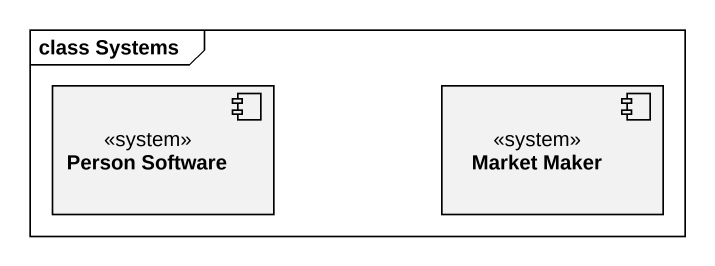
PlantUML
@startuml
mainframe class Systems
component "Person Software" as Person_Software <<system>>
component "Market Maker" as Market_Maker <<system>>
@enduml
